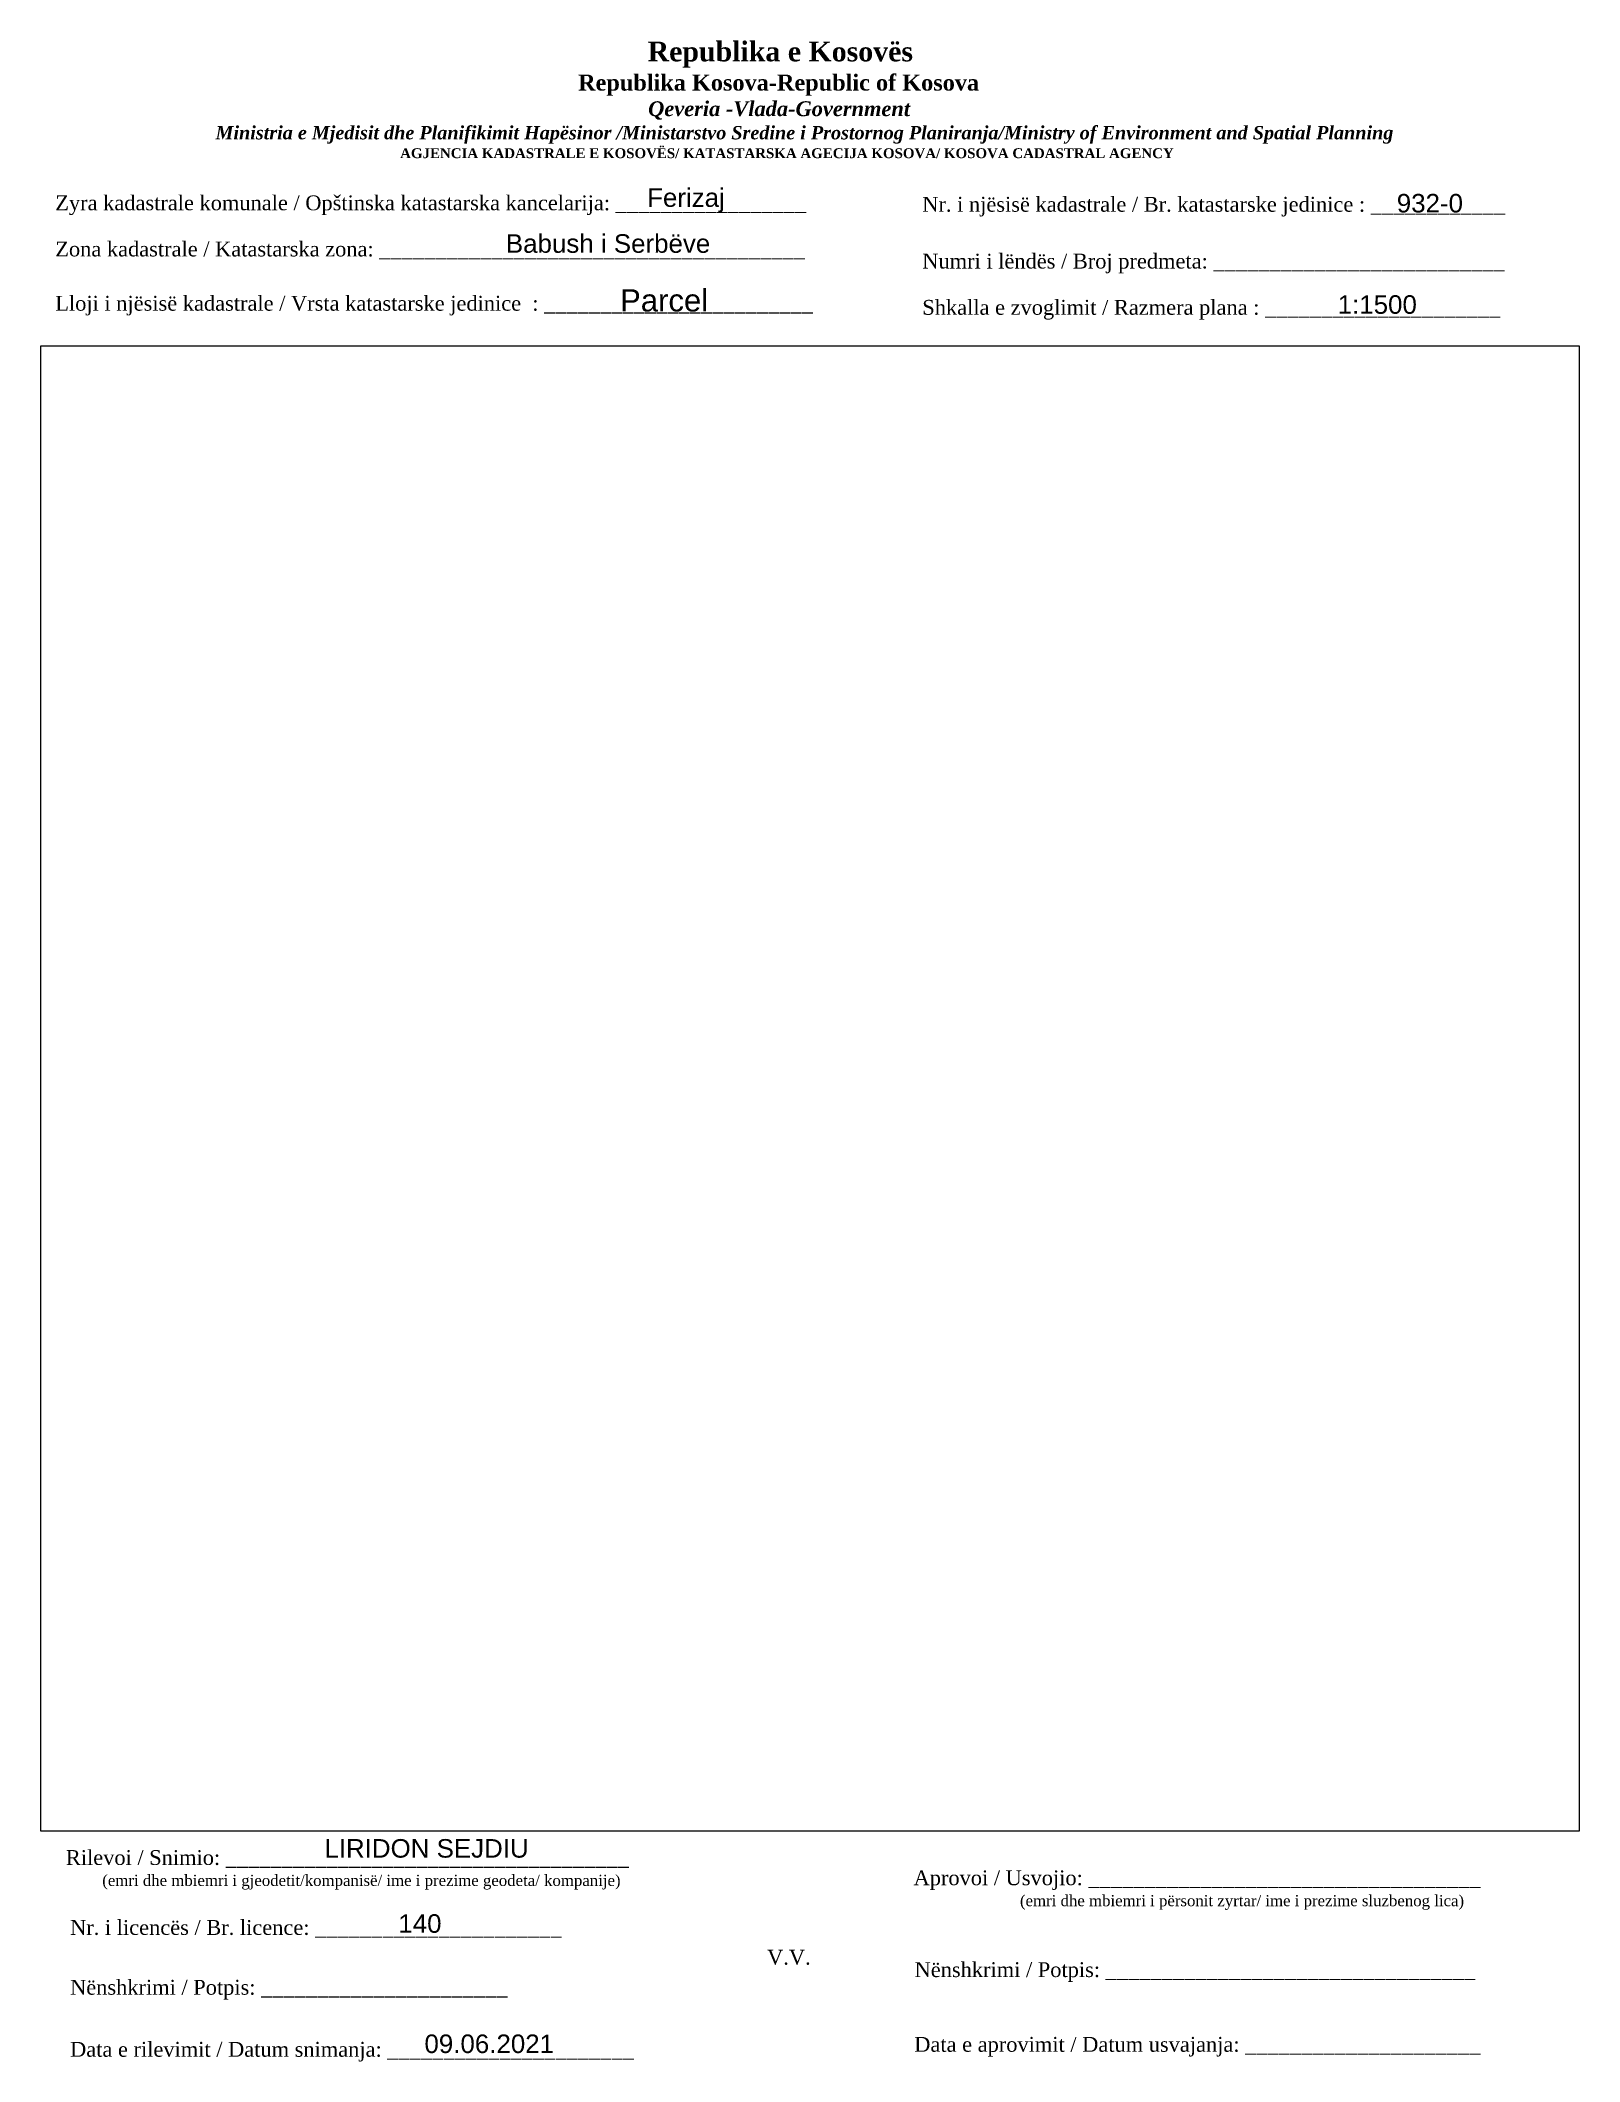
# Paper-space layout 'Layout1-Manuali' of a CAD drawing. Header units: metres, sheet in millimetres. Extents: x 1 to 208, y 2 to 274.
import ezdxf

# ---------------------------------------------------------------- set-up
doc = ezdxf.new("R2010")
doc.units = ezdxf.units.M
doc.layers.get('0').update_dxf_attribs({"lineweight": 0})
doc.layers.add('Korniza e jashtme', color=7, linetype='Continuous', lineweight=0)
doc.styles.get("Standard").update_dxf_attribs({"font": 'arial.ttf'})

psp = doc.layouts.new('Layout1-Manuali')

# ---------------------------------------------------------------- texts
for s, p in [('932-0', (183.74, 251.29)), ('Babush i Serbëve', (63.59, 245.85)), ('1:1500', (175.77, 237.62)), ('09.06.2021', (52.61, 3.02))]:
    psp.add_text(s, height=2.5).set_placement(p)
for s, insert, char_height, width, attachment_point in [('\\pi77.297;{\\fBook Antiqua|b1|i0|c0|p18;\\H1.333x;Republika e Kosovës\\fTimes New Roman|b1|i0|c0|p18;\\P\\pi67.927;\\fBook Antiqua|b1|i0|c0|p18;\\H0.8125x;Republika Kosova-Republic of Kosova\\fTimes New Roman|b1|i0|c0|p18;\\P\\pi77.378;\\fBook Antiqua|b1|i1|c0|p18;\\H0.9233x;Qeveria -Vlada-Government \\P\\pi13.032,l6,t23.033;\\fTimes New Roman|b1|i1|c0|p18;\\H0.9x;Ministria e Mjedisit dhe Planifikimit Hapësinor /Ministarstvo Sredine i Prostornog Planiranja/Ministry of Environment and Spatial Planning\\P\\pi43.931,l0,tz;\\fBook Antiqua|b1|i0|c0|p18;\\H0.7406x;AGJENCIA KADASTRALE E KOSOVËS/ KATASTARSKA AGECIJA KOSOVA/ KOSOVA CADASTRAL AGENCY}', (5.4, 274.34), 2, 191.8237, 1), ('{\\fTimes New Roman|b0|i0|c0|p18;Zyra kadastrale komunale / Opštinska katastarska kancelarija: _________________}', (2.82, 253.59), 2, 100.6873, 1), ('Ferizaj', (87.88, 252.92), 2.5, 9.9735, 5), ('{\\fTimes New Roman|b0|i0|c0|p18;Nr. i njësisë kadastrale / Br. katastarske jedinice : ____________}', (119.75, 253.39), 2, 79.9484, 1), ('{\\fTimes New Roman|b0|i0|c0|p18;Zona kadastrale / Katastarska zona: ______________________________________}', (2.82, 247.36), 2, 100.6873, 1), ('{\\fTimes New Roman|b0|i0|c0|p18;Numri i lëndës / Broj predmeta: __________________________}', (119.75, 245.73), 2, 79.9484, 1), ('{\\fTimes New Roman|b0|i0|c0|p18;Lloji i njësisë kadastrale / Vrsta katastarske jedinice  : ________________________}', (2.82, 240.04), 2, 100.6873, 1), ('{\\fArial|b0|i0|c0|p34;Parcel}', (84.93, 239.41), 3, 11.2939, 5), ('{\\fTimes New Roman|b0|i0|c0|p18;Shkalla e zvoglimit / Razmera plana : _____________________}', (119.75, 239.49), 2, 79.9484, 1), ('{\\fTimes New Roman|b0|i0|c0|p18;Rilevoi / Snimio: ____________________________________\\P     \\H0.75x;(emri dhe mbiemri i gjeodetit/kompanisë/ ime i prezime geodeta/ kompanije)}', (42.22, 27.73), 2, 74.7958, 5), ('LIRIDON SEJDIU', (52.89, 30.61), 2.5, 27.1816, 5), ('{\\fTimes New Roman|b0|i0|c0|p18; Aprovoi / Usvojio: ___________________________________\\P                    \\H0.75x;(emri dhe mbiemri i përsonit zyrtar/ ime i prezime sluzbenog lica)}', (117.82, 27.66), 2, 83.344, 1), ('{\\fTimes New Roman|b0|i0|c0|p18;Nr. i licencës / Br. licence: ______________________\\P                                }', (4.82, 20.96), 2, 83.344, 1), ('140', (52, 20.47), 2.5, 5.3971, 5), ('{\\fTimes New Roman|b0|i0|c0|p18;V.V.                                 }', (101.76, 15.92), 2, 5.7076, 5), ('{\\fTimes New Roman|b0|i0|c0|p18; Nënshkrimi / Potpis: _________________________________}', (117.96, 15.27), 2, 83.344, 1), ('{\\fTimes New Roman|b0|i0|c0|p18;Nënshkrimi / Potpis: ______________________\\P                                 }', (4.82, 12.89), 2, 83.344, 1), ('{\\fTimes New Roman|b0|i0|c0|p18;Data e rilevimit / Datum snimanja: ______________________\\P                                 }', (4.82, 4.52), 2, 83.344, 1), ('{\\fTimes New Roman|b0|i0|c0|p18; Data e aprovimit / Datum usvajanja: _____________________}', (117.91, 5.19), 2, 83.344, 1)]:
    psp.add_mtext(s, dxfattribs=dict(insert=insert, char_height=char_height, width=width, attachment_point=attachment_point))

# ---------------------------------------------------------------- viewports
at = {"layer": 'Korniza e jashtme', "view_target_point": (370776.43, 310629.57)}
psp.add_viewport(center=(104.61, 133.13), size=(207.57, 200.2661), view_center_point=(7142899.16, 4389749.11), view_height=300.2491, dxfattribs=at)

doc.saveas('drawing.dxf')
